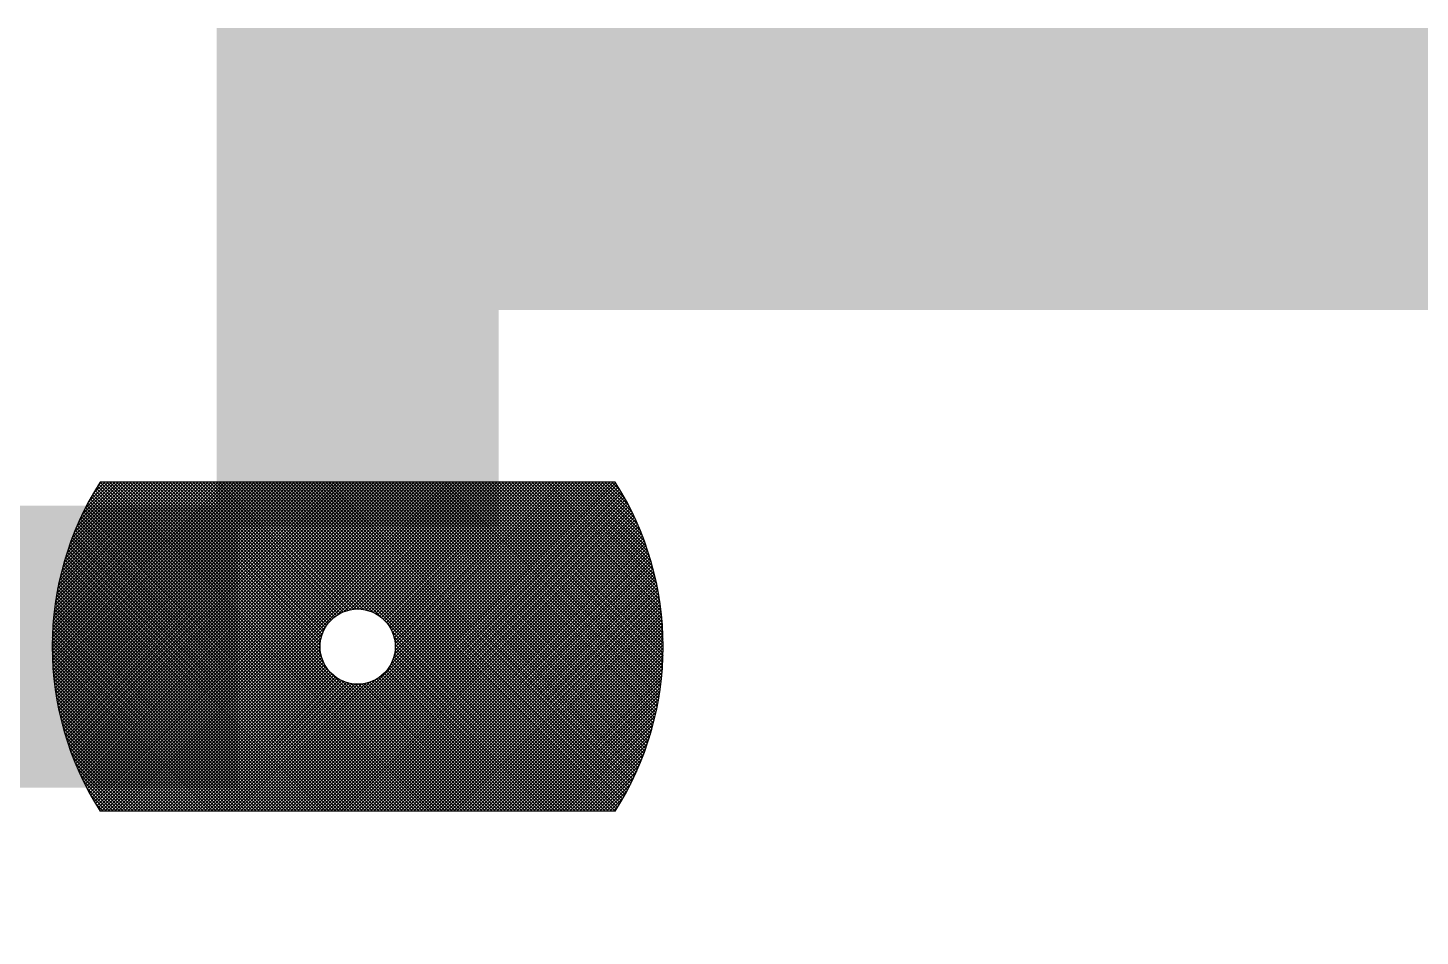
# Model space of a CAD drawing. Extents: x 0 to 395, y 0 to 270.
# Drawn here: x 306.86 to 314.26, y 117.21 to 122.03 of the extents above; entities that cross this region are included whole.
import ezdxf

# ---------------------------------------------------------------- set-up
doc = ezdxf.new("R2010")
doc.units = 0
doc.header["$LTSCALE"] = 0.3
doc.layers.get('0').update_dxf_attribs({"linetype": 'CONTINUOUS'})

# ---------------------------------------------------------------- blocks, each defined once
blk = doc.blocks.new('*X35')
at = {"color": 0}
for p, q in [((85.37, 78.7409), (86.2441, 79.615)), ((85.3701, 78.7233), (86.2618, 79.615)), ((85.3701, 78.7587), (86.2264, 79.615)), ((85.3704, 78.7059), (86.2795, 79.615)), ((85.3704, 78.7766), (86.2088, 79.615)), ((85.3708, 78.6887), (86.2972, 79.615)), ((85.3709, 78.7948), (86.1911, 79.615)), ((85.3714, 78.6716), (86.3148, 79.615)), ((85.3717, 78.8132), (86.1734, 79.615)), ((85.3722, 78.6547), (86.3325, 79.615)), ((85.3726, 78.8319), (86.1557, 79.615)), ((85.3732, 78.638), (86.3502, 79.615)), ((85.3738, 78.8507), (86.1381, 79.615)), ((85.3743, 78.6215), (86.3679, 79.615)), ((85.3752, 78.8698), (86.1204, 79.615)), ((85.3756, 78.6051), (86.3855, 79.615)), ((85.3769, 78.8892), (86.1027, 79.615)), ((85.377, 78.5888), (86.4032, 79.615)), ((85.3786, 78.5727), (86.4209, 79.615)), ((85.3788, 78.9088), (86.085, 79.615)), ((85.3804, 78.5568), (86.4386, 79.615)), ((85.381, 78.9286), (86.0673, 79.615)), ((85.3822, 78.541), (86.4563, 79.615)), ((85.3835, 78.9488), (86.0497, 79.615)), ((85.3842, 78.5253), (86.4739, 79.615)), ((85.3863, 78.9693), (86.032, 79.615)), ((85.3864, 78.5098), (86.4916, 79.615)), ((85.3887, 78.4944), (86.5093, 79.615)), ((85.3894, 78.99), (86.0143, 79.615)), ((85.3911, 78.4791), (86.527, 79.615)), ((85.3928, 79.0111), (85.9966, 79.615)), ((85.3936, 78.464), (86.5446, 79.615)), ((85.3963, 78.449), (86.5623, 79.615)), ((85.3966, 79.0326), (85.979, 79.615)), ((85.3991, 78.4341), (86.58, 79.615)), ((85.4007, 79.0544), (85.9613, 79.615)), ((85.402, 78.4193), (86.5977, 79.615)), ((85.405, 78.4046), (86.6154, 79.615)), ((85.4053, 79.0766), (85.9436, 79.615)), ((85.4081, 78.3901), (86.633, 79.615)), ((85.4102, 79.0993), (85.9259, 79.615)), ((85.4114, 78.3757), (86.6507, 79.615)), ((85.4147, 78.3613), (86.6684, 79.615)), ((85.4156, 79.1224), (85.9083, 79.615)), ((85.4182, 78.3471), (86.6861, 79.615)), ((85.4215, 79.146), (85.8906, 79.615)), ((85.4218, 78.333), (86.7037, 79.615)), ((85.4255, 78.319), (86.7214, 79.615)), ((85.4279, 79.17), (85.8729, 79.615)), ((85.4293, 78.3052), (86.7391, 79.615)), ((85.4332, 78.2914), (86.7568, 79.615)), ((85.4349, 79.1947), (85.8552, 79.615)), ((85.4371, 78.2777), (86.7745, 79.615)), ((85.4412, 78.2641), (86.7921, 79.615)), ((85.4425, 79.22), (85.8375, 79.615)), ((85.4454, 78.2506), (86.8098, 79.615)), ((85.4497, 78.2372), (86.8275, 79.615)), ((85.4508, 79.2459), (85.8199, 79.615)), ((85.4541, 78.224), (86.8452, 79.615)), ((85.4586, 78.2108), (86.8628, 79.615)), ((85.4597, 79.2726), (85.8022, 79.615)), ((85.4632, 78.1977), (86.8805, 79.615)), ((85.4678, 78.1846), (86.8982, 79.615)), ((85.4696, 79.3001), (85.7845, 79.615)), ((85.4726, 78.1717), (86.9159, 79.615)), ((85.4775, 78.1589), (86.9336, 79.615)), ((85.4803, 79.3285), (85.7668, 79.615)), ((85.4824, 78.1462), (86.9512, 79.615)), ((85.4874, 78.1335), (86.9689, 79.615)), ((85.4921, 79.3579), (85.7492, 79.615)), ((85.4925, 78.1209), (86.9866, 79.615)), ((85.4977, 78.1085), (87.0043, 79.615)), ((85.503, 78.0961), (87.0219, 79.615)), ((85.505, 79.3886), (85.7315, 79.615)), ((85.5084, 78.0838), (87.0396, 79.615)), ((85.5139, 78.0716), (87.0573, 79.615)), ((85.5194, 78.0594), (87.075, 79.615)), ((85.5194, 79.4206), (85.7138, 79.615)), ((85.525, 78.0474), (87.0927, 79.615)), ((85.5307, 78.0354), (87.1103, 79.615)), ((85.5354, 79.4543), (85.6961, 79.615)), ((85.5365, 78.0235), (87.128, 79.615)), ((85.5424, 78.0117), (87.1457, 79.615)), ((85.5483, 77.9999), (87.1634, 79.615)), ((85.5534, 79.49), (85.6784, 79.615)), ((85.5543, 77.9883), (87.181, 79.615)), ((85.5604, 77.9767), (87.1987, 79.615)), ((85.5666, 77.9652), (87.2164, 79.615)), ((85.5729, 77.9538), (87.2341, 79.615)), ((85.5739, 79.5282), (85.6608, 79.615)), ((85.5792, 77.9424), (87.2518, 79.615)), ((85.5856, 77.9312), (87.2694, 79.615)), ((85.5921, 77.92), (87.2871, 79.615)), ((85.5978, 79.5697), (85.6431, 79.615)), ((85.5986, 77.9089), (87.3048, 79.615)), ((85.6053, 77.8978), (87.3225, 79.615)), ((85.612, 77.8868), (87.3401, 79.615)), ((85.6188, 77.8759), (87.3578, 79.615)), ((85.6256, 77.8651), (87.3755, 79.615)), ((87.3859, 77.865), (85.6359, 79.615)), ((85.6432, 77.865), (87.3932, 79.615)), ((87.4035, 77.865), (85.6535, 79.615)), ((85.6609, 77.865), (87.4109, 79.615)), ((87.4212, 77.865), (85.6712, 79.615)), ((85.6785, 77.865), (87.4285, 79.615)), ((87.4389, 77.865), (85.6889, 79.615)), ((85.6962, 77.865), (87.4462, 79.615)), ((87.4566, 77.865), (85.7066, 79.615)), ((85.7139, 77.865), (87.4639, 79.615)), ((87.4742, 77.865), (85.7242, 79.615)), ((85.7316, 77.865), (87.4816, 79.615)), ((87.4919, 77.865), (85.7419, 79.615)), ((85.7492, 77.865), (87.4992, 79.615)), ((87.5096, 77.865), (85.7596, 79.615)), ((85.7669, 77.865), (87.5169, 79.615)), ((87.5273, 77.865), (85.7773, 79.615)), ((85.7846, 77.865), (87.5346, 79.615)), ((87.545, 77.865), (85.795, 79.615)), ((85.8023, 77.865), (87.5523, 79.615)), ((87.5626, 77.865), (85.8126, 79.615)), ((85.82, 77.865), (87.57, 79.615)), ((87.5803, 77.865), (85.8303, 79.615)), ((86.8202, 78.6428), (85.848, 79.615)), ((86.806, 78.6747), (85.8657, 79.615)), ((86.7992, 78.6991), (85.8833, 79.615)), ((86.796, 78.72), (85.901, 79.615)), ((86.795, 78.7387), (85.9187, 79.615)), ((86.7956, 78.7558), (85.9364, 79.615)), ((86.7975, 78.7715), (85.9541, 79.615)), ((86.8004, 78.7863), (85.9717, 79.615)), ((86.8043, 78.8001), (85.9894, 79.615)), ((86.8089, 78.8132), (86.0071, 79.615)), ((86.8142, 78.8255), (86.0248, 79.615)), ((86.8202, 78.8372), (86.0424, 79.615)), ((86.8268, 78.8483), (86.0601, 79.615)), ((86.8341, 78.8587), (86.0778, 79.615)), ((86.8418, 78.8686), (86.0955, 79.615)), ((86.8502, 78.878), (86.1132, 79.615)), ((86.8591, 78.8867), (86.1308, 79.615)), ((86.8686, 78.895), (86.1485, 79.615)), ((86.8786, 78.9026), (86.1662, 79.615)), ((86.8892, 78.9097), (86.1839, 79.615)), ((86.9004, 78.9162), (86.2015, 79.615)), ((86.9122, 78.922), (86.2192, 79.615)), ((86.9247, 78.9272), (86.2369, 79.615)), ((86.9379, 78.9317), (86.2546, 79.615)), ((86.9519, 78.9353), (86.2723, 79.615)), ((86.9669, 78.938), (86.2899, 79.615)), ((86.983, 78.9396), (86.3076, 79.615)), ((87.0004, 78.9399), (86.3253, 79.615)), ((87.0195, 78.9385), (86.343, 79.615)), ((87.041, 78.9346), (86.3606, 79.615)), ((87.0666, 78.9268), (86.3783, 79.615)), ((87.1021, 78.9089), (86.396, 79.615)), ((86.4033, 77.865), (88.1533, 79.615)), ((88.1637, 77.865), (86.4137, 79.615)), ((86.421, 77.865), (88.171, 79.615)), ((88.1813, 77.865), (86.4313, 79.615)), ((86.4387, 77.865), (88.1887, 79.615)), ((88.199, 77.865), (86.449, 79.615)), ((86.4563, 77.865), (88.2063, 79.615)), ((88.2167, 77.865), (86.4667, 79.615)), ((86.474, 77.865), (88.224, 79.615)), ((88.2344, 77.865), (86.4844, 79.615)), ((86.4917, 77.865), (88.2417, 79.615)), ((88.2521, 77.865), (86.5021, 79.615)), ((86.5094, 77.865), (88.2594, 79.615)), ((88.2697, 77.865), (86.5197, 79.615)), ((86.5271, 77.865), (88.2771, 79.615)), ((88.2874, 77.865), (86.5374, 79.615)), ((86.5447, 77.865), (88.2947, 79.615)), ((88.3051, 77.865), (86.5551, 79.615)), ((86.5624, 77.865), (88.3124, 79.615)), ((88.3228, 77.865), (86.5728, 79.615)), ((86.5801, 77.865), (88.3301, 79.615)), ((88.3404, 77.865), (86.5904, 79.615)), ((86.5978, 77.865), (88.3478, 79.615)), ((88.3581, 77.865), (86.6081, 79.615)), ((88.3688, 77.872), (86.6258, 79.615)), ((88.3756, 77.8829), (86.6435, 79.615)), ((88.3823, 77.8938), (86.6612, 79.615)), ((88.389, 77.9049), (86.6788, 79.615)), ((88.3956, 77.916), (86.6965, 79.615)), ((88.4021, 77.9271), (86.7142, 79.615)), ((88.4085, 77.9384), (86.7319, 79.615)), ((88.4149, 77.9497), (86.7495, 79.615)), ((88.4211, 77.9611), (86.7672, 79.615)), ((88.4274, 77.9725), (86.7849, 79.615)), ((88.4335, 77.9841), (86.8026, 79.615)), ((88.4395, 77.9957), (86.8203, 79.615)), ((88.4455, 78.0074), (86.8379, 79.615)), ((88.4514, 78.0192), (86.8556, 79.615)), ((86.862, 78.8893), (87.5876, 79.615)), ((88.4572, 78.0311), (86.8733, 79.615)), ((88.4629, 78.043), (86.891, 79.615)), ((88.4686, 78.0551), (86.9086, 79.615)), ((86.9125, 78.9222), (87.6053, 79.615)), ((88.4742, 78.0672), (86.9263, 79.615)), ((86.9404, 78.9324), (87.623, 79.615)), ((88.4796, 78.0794), (86.944, 79.615)), ((88.485, 78.0916), (86.9617, 79.615)), ((86.9631, 78.9374), (87.6407, 79.615)), ((88.4904, 78.104), (86.9794, 79.615)), ((86.983, 78.9396), (87.6583, 79.615)), ((88.4956, 78.1164), (86.997, 79.615)), ((87.0009, 78.9399), (87.676, 79.615)), ((88.5007, 78.129), (87.0147, 79.615)), ((87.0174, 78.9387), (87.6937, 79.615)), ((88.5058, 78.1416), (87.0324, 79.615)), ((87.0328, 78.9364), (87.7114, 79.615)), ((87.0471, 78.9331), (87.7291, 79.615)), ((88.5108, 78.1543), (87.0501, 79.615)), ((87.0606, 78.9289), (87.7467, 79.615)), ((88.5157, 78.1671), (87.0677, 79.615)), ((87.0734, 78.924), (87.7644, 79.615)), ((88.5204, 78.18), (87.0854, 79.615)), ((87.0855, 78.9184), (87.7821, 79.615)), ((87.0969, 78.9121), (87.7998, 79.615)), ((88.5252, 78.193), (87.1031, 79.615)), ((87.1077, 78.9052), (87.8174, 79.615)), ((87.1179, 78.8978), (87.8351, 79.615)), ((88.5298, 78.206), (87.1208, 79.615)), ((87.1276, 78.8898), (87.8528, 79.615)), ((87.1367, 78.8812), (87.8705, 79.615)), ((88.5343, 78.2192), (87.1385, 79.615)), ((87.1452, 78.8721), (87.8881, 79.615)), ((87.1532, 78.8624), (87.9058, 79.615)), ((88.5387, 78.2324), (87.1561, 79.615)), ((87.1606, 78.8521), (87.9235, 79.615)), ((87.1675, 78.8413), (87.9412, 79.615)), ((87.1737, 78.8298), (87.9589, 79.615)), ((88.543, 78.2458), (87.1738, 79.615)), ((87.1764, 78.6558), (88.1356, 79.615)), ((87.1793, 78.8177), (87.9765, 79.615)), ((87.1842, 78.8049), (87.9942, 79.615)), ((87.187, 78.6841), (88.118, 79.615)), ((87.1883, 78.7914), (88.0119, 79.615)), ((88.5473, 78.2592), (87.1915, 79.615)), ((87.1916, 78.777), (88.0296, 79.615)), ((87.1923, 78.707), (88.1003, 79.615)), ((87.1938, 78.7616), (88.0472, 79.615)), ((87.1946, 78.727), (88.0826, 79.615)), ((87.1949, 78.745), (88.0649, 79.615)), ((88.5514, 78.2728), (87.2092, 79.615)), ((88.5554, 78.2864), (87.2268, 79.615)), ((88.5593, 78.3002), (87.2445, 79.615)), ((88.5632, 78.314), (87.2622, 79.615)), ((88.5669, 78.328), (87.2799, 79.615)), ((88.5705, 78.342), (87.2976, 79.615)), ((88.574, 78.3562), (87.3152, 79.615)), ((88.5774, 78.3705), (87.3329, 79.615)), ((88.5807, 78.3849), (87.3506, 79.615)), ((88.5839, 78.3994), (87.3683, 79.615)), ((88.587, 78.414), (87.3859, 79.615)), ((88.5899, 78.4287), (87.4036, 79.615)), ((88.5927, 78.4436), (87.4213, 79.615)), ((88.5954, 78.4585), (87.439, 79.615)), ((88.598, 78.4736), (87.4567, 79.615)), ((88.6005, 78.4889), (87.4743, 79.615)), ((88.6028, 78.5042), (87.492, 79.615)), ((88.605, 78.5197), (87.5097, 79.615)), ((88.6071, 78.5353), (87.5274, 79.615)), ((88.609, 78.5511), (87.545, 79.615)), ((88.6108, 78.567), (87.5627, 79.615)), ((88.6124, 78.583), (87.5804, 79.615)), ((88.6139, 78.5992), (87.5981, 79.615)), ((88.6152, 78.6155), (87.6158, 79.615)), ((88.6164, 78.632), (87.6334, 79.615)), ((88.6174, 78.6487), (87.6511, 79.615)), ((88.6183, 78.6655), (87.6688, 79.615)), ((88.619, 78.6825), (87.6865, 79.615)), ((88.6195, 78.6996), (87.7041, 79.615)), ((88.6198, 78.717), (87.7218, 79.615)), ((88.62, 78.7345), (87.7395, 79.615)), ((88.62, 78.7522), (87.7572, 79.615)), ((88.6197, 78.7701), (87.7749, 79.615)), ((88.6193, 78.7882), (87.7925, 79.615)), ((88.6186, 78.8066), (87.8102, 79.615)), ((88.6178, 78.8251), (87.8279, 79.615)), ((88.6167, 78.8439), (87.8456, 79.615)), ((88.6153, 78.8629), (87.8632, 79.615)), ((88.6138, 78.8821), (87.8809, 79.615)), ((88.6119, 78.9017), (87.8986, 79.615)), ((88.6098, 78.9214), (87.9163, 79.615)), ((88.6075, 78.9415), (87.934, 79.615)), ((88.6048, 78.9618), (87.9516, 79.615)), ((88.6018, 78.9825), (87.9693, 79.615)), ((88.5985, 79.0035), (87.987, 79.615)), ((88.5948, 79.0248), (88.0047, 79.615)), ((88.5908, 79.0465), (88.0223, 79.615)), ((88.5864, 79.0686), (88.04, 79.615)), ((88.5816, 79.0911), (88.0577, 79.615)), ((88.5764, 79.114), (88.0754, 79.615)), ((88.5707, 79.1374), (88.0931, 79.615)), ((88.5644, 79.1613), (88.1107, 79.615)), ((88.5577, 79.1857), (88.1284, 79.615)), ((88.5503, 79.2108), (88.1461, 79.615)), ((88.5423, 79.2365), (88.1638, 79.615)), ((88.5336, 79.2629), (88.1814, 79.615)), ((88.5241, 79.29), (88.1991, 79.615)), ((88.5137, 79.3181), (88.2168, 79.615)), ((88.5023, 79.3472), (88.2345, 79.615)), ((88.4898, 79.3774), (88.2521, 79.615)), ((88.476, 79.4089), (88.2698, 79.615)), ((88.4606, 79.4419), (88.2875, 79.615)), ((88.4433, 79.4768), (88.3052, 79.615)), ((88.4238, 79.5141), (88.3229, 79.615)), ((88.4013, 79.5543), (88.3405, 79.615)), ((88.3747, 79.5985), (88.3582, 79.615)), ((87.2621, 77.865), (85.5829, 79.5442)), ((87.2798, 77.865), (85.5894, 79.5554)), ((87.2975, 77.865), (85.5959, 79.5666)), ((87.3151, 77.865), (85.6025, 79.5776)), ((87.3328, 77.865), (85.6092, 79.5886)), ((87.3505, 77.865), (85.6159, 79.5996)), ((87.3682, 77.865), (85.6228, 79.6104)), ((86.6154, 77.865), (88.3648, 79.6143)), ((86.6331, 77.865), (88.3716, 79.6035)), ((86.6508, 77.865), (88.3784, 79.5926)), ((86.6685, 77.865), (88.3851, 79.5816)), ((86.6862, 77.865), (88.3917, 79.5706)), ((86.7038, 77.865), (88.3983, 79.5594)), ((86.7215, 77.865), (88.4047, 79.5482)), ((87.156, 77.865), (85.5458, 79.4752)), ((87.1737, 77.865), (85.5518, 79.4869)), ((87.1914, 77.865), (85.5579, 79.4985)), ((87.2091, 77.865), (85.564, 79.51)), ((87.2268, 77.865), (85.5703, 79.5215)), ((87.2444, 77.865), (85.5766, 79.5329)), ((86.7392, 77.865), (88.4111, 79.537)), ((86.7569, 77.865), (88.4175, 79.5256)), ((86.7745, 77.865), (88.4237, 79.5142)), ((86.7922, 77.865), (88.4299, 79.5027)), ((86.8099, 77.865), (88.436, 79.4911)), ((86.8276, 77.865), (88.442, 79.4794)), ((86.8453, 77.865), (88.448, 79.4677)), ((87.05, 77.865), (85.5116, 79.4034)), ((87.0677, 77.865), (85.5171, 79.4156)), ((87.0853, 77.865), (85.5227, 79.4277)), ((87.103, 77.865), (85.5283, 79.4397)), ((87.1207, 77.865), (85.5341, 79.4516)), ((87.1384, 77.865), (85.5399, 79.4634)), ((86.8629, 77.865), (88.4538, 79.4559)), ((86.8806, 77.865), (88.4596, 79.444)), ((86.8983, 77.865), (88.4653, 79.432)), ((86.916, 77.865), (88.4709, 79.4199)), ((86.9336, 77.865), (88.4764, 79.4078)), ((86.9513, 77.865), (88.4819, 79.3956)), ((86.9439, 77.865), (85.4803, 79.3286)), ((86.9616, 77.865), (85.4853, 79.3413)), ((86.9793, 77.865), (85.4904, 79.3539)), ((86.9969, 77.865), (85.4956, 79.3664)), ((87.0146, 77.865), (85.5008, 79.3788)), ((87.0323, 77.865), (85.5062, 79.3911)), ((86.969, 77.865), (88.4873, 79.3833)), ((86.9867, 77.865), (88.4925, 79.3709)), ((87.0044, 77.865), (88.4977, 79.3584)), ((87.022, 77.865), (88.5028, 79.3458)), ((87.0397, 77.865), (88.5079, 79.3332)), ((87.0574, 77.865), (88.5128, 79.3204)), ((86.8378, 77.865), (85.4523, 79.2506)), ((86.8555, 77.865), (85.4567, 79.2638)), ((86.8732, 77.865), (85.4613, 79.2769)), ((86.8909, 77.865), (85.4659, 79.29)), ((86.9086, 77.865), (85.4706, 79.3029)), ((86.9262, 77.865), (85.4754, 79.3158)), ((87.0751, 77.865), (88.5177, 79.3076)), ((87.0927, 77.865), (88.5224, 79.2947)), ((87.1104, 77.865), (88.5271, 79.2816)), ((87.1281, 77.865), (88.5316, 79.2685)), ((87.1458, 77.865), (88.5361, 79.2553)), ((86.7495, 77.865), (85.4315, 79.1829)), ((86.7671, 77.865), (85.4355, 79.1967)), ((86.7848, 77.865), (85.4395, 79.2103)), ((86.8025, 77.865), (85.4437, 79.2238)), ((86.8202, 77.865), (85.4479, 79.2372)), ((87.1635, 77.865), (88.5405, 79.242)), ((87.1811, 77.865), (88.5448, 79.2287)), ((87.1988, 77.865), (88.549, 79.2152)), ((87.2165, 77.865), (88.5531, 79.2016)), ((87.2342, 77.865), (88.5571, 79.1879)), ((87.2518, 77.865), (88.5609, 79.1741)), ((86.6434, 77.865), (85.41, 79.0984)), ((86.6611, 77.865), (85.4133, 79.1127)), ((86.6787, 77.865), (85.4168, 79.127)), ((86.6964, 77.865), (85.4203, 79.1411)), ((86.7141, 77.865), (85.4239, 79.1552)), ((86.7318, 77.865), (85.4277, 79.1691)), ((87.2695, 77.865), (88.5647, 79.1602)), ((87.2872, 77.865), (88.5684, 79.1462)), ((87.3049, 77.865), (88.572, 79.1321)), ((87.3226, 77.865), (88.5754, 79.1179)), ((87.3402, 77.865), (88.5788, 79.1036)), ((86.555, 77.865), (85.3952, 79.0248)), ((86.5727, 77.865), (85.3979, 79.0398)), ((86.5904, 77.865), (85.4007, 79.0546)), ((86.608, 77.865), (85.4037, 79.0693)), ((86.6257, 77.865), (85.4068, 79.0839)), ((87.3579, 77.865), (88.582, 79.0891)), ((87.3756, 77.865), (88.5852, 79.0746)), ((87.3933, 77.865), (88.5882, 79.0599)), ((87.4109, 77.865), (88.5911, 79.0452)), ((87.4286, 77.865), (88.5939, 79.0302)), ((86.4843, 77.865), (85.3855, 78.9638)), ((86.502, 77.865), (85.3877, 78.9793)), ((86.5196, 77.865), (85.3901, 78.9946)), ((86.5373, 77.865), (85.3926, 79.0098)), ((87.4463, 77.865), (88.5965, 79.0152)), ((87.464, 77.865), (88.5991, 79.0001)), ((87.4817, 77.865), (88.6015, 78.9848)), ((87.4993, 77.865), (88.6037, 78.9694)), ((87.517, 77.865), (88.6059, 78.9539)), ((86.3959, 77.865), (85.3764, 78.8845)), ((86.4136, 77.865), (85.378, 78.9006)), ((86.4313, 77.865), (85.3796, 78.9166)), ((86.4489, 77.865), (85.3814, 78.9325)), ((86.4666, 77.865), (85.3834, 78.9482)), ((87.5347, 77.865), (88.6079, 78.9382)), ((87.5524, 77.865), (88.6097, 78.9224)), ((87.57, 77.865), (88.6115, 78.9064)), ((87.5877, 77.865), (88.613, 78.8903)), ((86.3075, 77.865), (85.3712, 78.8014)), ((86.3252, 77.865), (85.3719, 78.8183)), ((86.3429, 77.865), (85.3728, 78.8351)), ((86.3605, 77.865), (85.3738, 78.8517)), ((86.3782, 77.865), (85.3751, 78.8682)), ((85.8376, 77.865), (86.8457, 78.873)), ((85.8553, 77.865), (86.8128, 78.8225)), ((88.146, 77.865), (87.1639, 78.8471)), ((88.1283, 77.865), (87.1818, 78.8116)), ((87.6054, 77.865), (88.6145, 78.8741)), ((87.6231, 77.865), (88.6157, 78.8577)), ((87.6408, 77.865), (88.6169, 78.8411)), ((87.6584, 77.865), (88.6178, 78.8244)), ((87.6761, 77.865), (88.6186, 78.8075)), ((86.2545, 77.865), (85.37, 78.7495)), ((86.2368, 77.865), (85.37, 78.7318)), ((86.2722, 77.865), (85.3702, 78.7669)), ((86.2898, 77.865), (85.3706, 78.7842)), ((85.873, 77.865), (86.8026, 78.7946)), ((85.8907, 77.865), (86.7976, 78.7719)), ((85.9083, 77.865), (86.7954, 78.752)), ((85.926, 77.865), (86.7951, 78.7341)), ((88.1106, 77.865), (87.1896, 78.786)), ((88.093, 77.865), (87.1935, 78.7645)), ((88.0576, 77.865), (87.1946, 78.728)), ((88.0753, 77.865), (87.1949, 78.7454)), ((87.6938, 77.865), (88.6192, 78.7904)), ((87.7115, 77.865), (88.6197, 78.7732)), ((87.7291, 77.865), (88.6199, 78.7558)), ((87.7468, 77.865), (88.62, 78.7382)), ((86.2191, 77.865), (85.3702, 78.7139)), ((86.2015, 77.865), (85.3706, 78.6959)), ((86.1838, 77.865), (85.3712, 78.6776)), ((86.1661, 77.865), (85.372, 78.6591)), ((85.9437, 77.865), (86.7963, 78.7176)), ((85.9614, 77.865), (86.7986, 78.7022)), ((85.9791, 77.865), (86.8019, 78.6879)), ((85.9967, 77.865), (86.8061, 78.6744)), ((86.0144, 77.865), (86.811, 78.6616)), ((87.9692, 77.865), (87.177, 78.6572)), ((87.9869, 77.865), (87.1822, 78.6697)), ((88.0046, 77.865), (87.1867, 78.6829)), ((88.0223, 77.865), (87.1903, 78.6969)), ((88.0399, 77.865), (87.193, 78.7119)), ((87.7645, 77.865), (88.6199, 78.7204)), ((87.7822, 77.865), (88.6196, 78.7024)), ((87.7999, 77.865), (88.619, 78.6842)), ((87.8175, 77.865), (88.6183, 78.6658)), ((86.1484, 77.865), (85.3731, 78.6404)), ((86.1307, 77.865), (85.3743, 78.6214)), ((86.1131, 77.865), (85.3759, 78.6022)), ((86.0954, 77.865), (85.3776, 78.5828)), ((86.0321, 77.865), (86.8166, 78.6495)), ((86.0498, 77.865), (86.8229, 78.6381)), ((86.0674, 77.865), (86.8298, 78.6273)), ((86.0851, 77.865), (86.8372, 78.6171)), ((86.1028, 77.865), (86.8452, 78.6074)), ((86.1205, 77.865), (86.8538, 78.5983)), ((86.1381, 77.865), (86.8629, 78.5898)), ((86.1558, 77.865), (86.8726, 78.5818)), ((87.8278, 77.865), (87.1137, 78.5791)), ((87.8455, 77.865), (87.1236, 78.5868)), ((87.8632, 77.865), (87.133, 78.5952)), ((87.8808, 77.865), (87.1417, 78.6041)), ((87.8985, 77.865), (87.15, 78.6136)), ((87.9162, 77.865), (87.1576, 78.6236)), ((87.9339, 77.865), (87.1647, 78.6342)), ((87.9515, 77.865), (87.1712, 78.6454)), ((87.8352, 77.865), (88.6173, 78.6471)), ((87.8529, 77.865), (88.6162, 78.6283)), ((87.8706, 77.865), (88.6147, 78.6092)), ((87.8882, 77.865), (88.613, 78.5898)), ((86.0777, 77.865), (85.3797, 78.563)), ((86.06, 77.865), (85.382, 78.5431)), ((86.0424, 77.865), (85.3846, 78.5228)), ((86.1735, 77.865), (86.8829, 78.5744)), ((86.1912, 77.865), (86.8937, 78.5675)), ((86.2089, 77.865), (86.9052, 78.5613)), ((86.2265, 77.865), (86.9173, 78.5557)), ((86.2442, 77.865), (86.9301, 78.5508)), ((86.2619, 77.865), (86.9436, 78.5467)), ((86.2796, 77.865), (86.958, 78.5434)), ((86.2972, 77.865), (86.9734, 78.5412)), ((86.3149, 77.865), (86.99, 78.5401)), ((86.3326, 77.865), (87.008, 78.5404)), ((86.3503, 77.865), (87.028, 78.5427)), ((86.368, 77.865), (87.0509, 78.548)), ((86.3856, 77.865), (87.0792, 78.5586)), ((87.598, 77.865), (86.8978, 78.5652)), ((87.6157, 77.865), (86.9297, 78.551)), ((87.6333, 77.865), (86.9541, 78.5442)), ((87.651, 77.865), (86.975, 78.541)), ((87.6687, 77.865), (86.9937, 78.54)), ((87.6864, 77.865), (87.0108, 78.5406)), ((87.7041, 77.865), (87.0265, 78.5425)), ((87.7217, 77.865), (87.0413, 78.5454)), ((87.7394, 77.865), (87.0551, 78.5493)), ((87.7571, 77.865), (87.0682, 78.5539)), ((87.7748, 77.865), (87.0805, 78.5592)), ((87.7924, 77.865), (87.0922, 78.5652)), ((87.8101, 77.865), (87.1033, 78.5718)), ((87.9059, 77.865), (88.6111, 78.5702)), ((87.9236, 77.865), (88.6089, 78.5503)), ((87.9413, 77.865), (88.6064, 78.5301)), ((87.9589, 77.865), (88.6036, 78.5096)), ((86.0247, 77.865), (85.3875, 78.5022)), ((86.007, 77.865), (85.3907, 78.4813)), ((85.9893, 77.865), (85.3943, 78.46)), ((85.9716, 77.865), (85.3982, 78.4384)), ((87.9766, 77.865), (88.6005, 78.4888)), ((87.9943, 77.865), (88.597, 78.4677)), ((88.012, 77.865), (88.5932, 78.4462)), ((85.954, 77.865), (85.4025, 78.4164)), ((85.9363, 77.865), (85.4073, 78.394)), ((85.9186, 77.865), (85.4124, 78.3712)), ((88.0297, 77.865), (88.5891, 78.4244)), ((88.0473, 77.865), (88.5845, 78.4022)), ((88.065, 77.865), (88.5795, 78.3795)), ((88.0827, 77.865), (88.5741, 78.3564)), ((85.9009, 77.865), (85.418, 78.3479)), ((85.8833, 77.865), (85.4241, 78.3241)), ((85.8656, 77.865), (85.4308, 78.2998)), ((88.1004, 77.865), (88.5681, 78.3328)), ((88.118, 77.865), (88.5617, 78.3087)), ((88.1357, 77.865), (88.5547, 78.284)), ((85.8479, 77.865), (85.438, 78.2749)), ((85.8302, 77.865), (85.4458, 78.2494)), ((85.8125, 77.865), (85.4544, 78.2232)), ((88.1534, 77.865), (88.5471, 78.2587)), ((88.1711, 77.865), (88.5388, 78.2327)), ((85.7949, 77.865), (85.4637, 78.1962)), ((85.7772, 77.865), (85.4739, 78.1683)), ((85.7595, 77.865), (85.485, 78.1395)), ((88.1888, 77.865), (88.5298, 78.206)), ((88.2064, 77.865), (88.5199, 78.1785)), ((88.2241, 77.865), (88.5091, 78.15)), ((85.7418, 77.865), (85.4973, 78.1095)), ((85.7242, 77.865), (85.5108, 78.0784)), ((88.2418, 77.865), (88.4973, 78.1205)), ((88.2595, 77.865), (88.4842, 78.0898)), ((85.7065, 77.865), (85.5258, 78.0457)), ((85.6888, 77.865), (85.5426, 78.0112)), ((88.2771, 77.865), (88.4698, 78.0576)), ((88.2948, 77.865), (88.4537, 78.0239)), ((88.3125, 77.865), (88.4356, 77.9881)), ((85.6711, 77.865), (85.5616, 77.9745)), ((85.6534, 77.865), (85.5834, 77.9351)), ((88.3302, 77.865), (88.4149, 77.9497)), ((85.6358, 77.865), (85.6089, 77.8919)), ((88.3479, 77.865), (88.3908, 77.908))]:
    blk.add_line(p, q, dxfattribs=at)

msp = doc.modelspace()

# ---------------------------------------------------------------- linework, layer by layer
for p, q in [((309.9793, 119.62), (307.2407, 119.62)), ((309.9793, 117.87), (307.2407, 117.87))]:
    msp.add_line(p, q)
at = {"const_width": 1.5}
for points in [[(308.61, 119.38), (308.61, 121.285), (323.215, 121.285)], [(307.975, 118.745), (304.165, 118.745), (304.165, 114.3)]]:
    msp.add_lwpolyline(points, dxfattribs=at)
msp.add_circle((308.61, 118.745), 0.2)
for start, end in [(147.42103, 212.57897), (327.42103, 32.57897)]:
    msp.add_arc((308.61, 118.745), 1.625, start, end)

# ---------------------------------------------------------------- block references
at = {"xscale": -1}
msp.add_blockref('*X35', (395.605, 40.005), dxfattribs=at)

doc.saveas('drawing.dxf')
